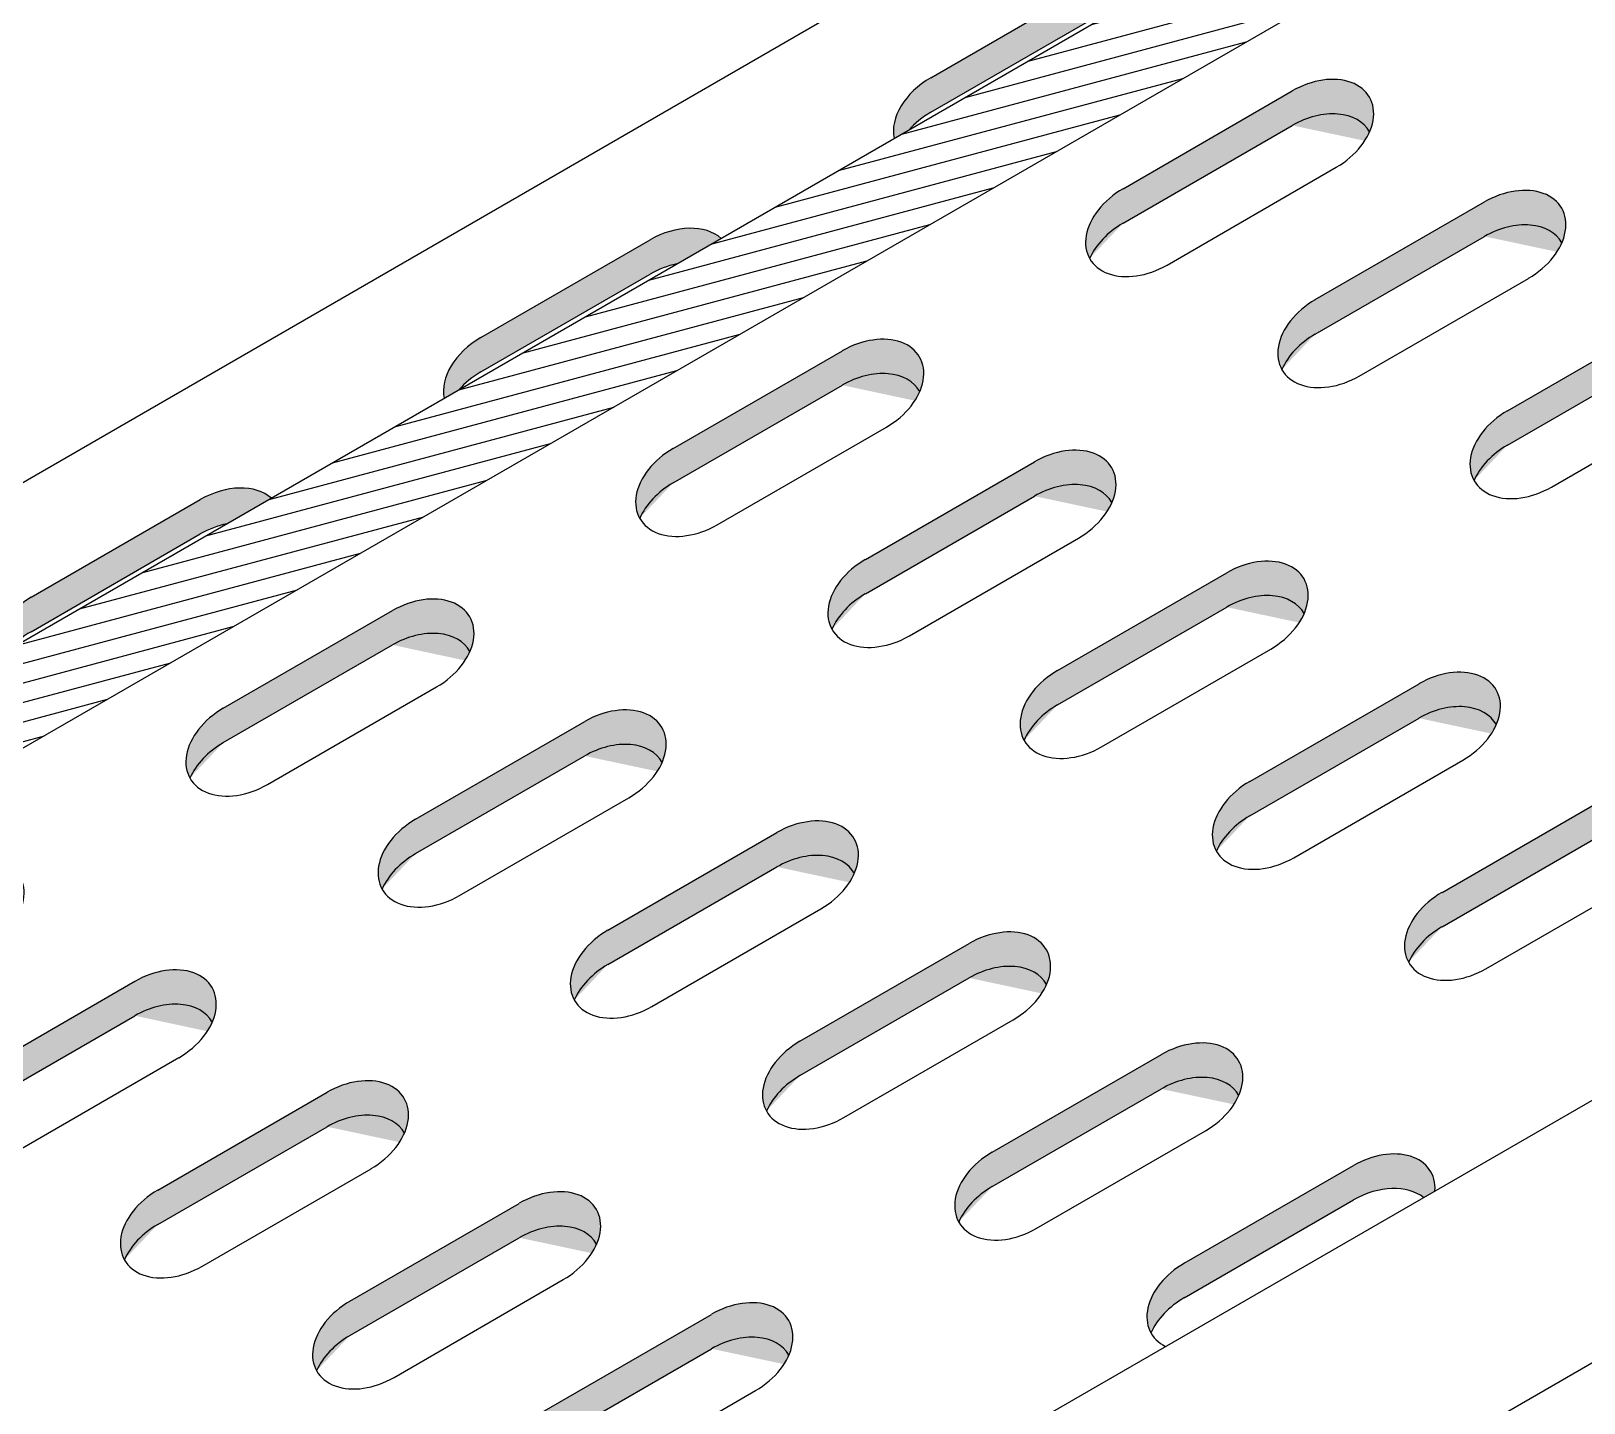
# Model space of a CAD drawing. Header units: millimetres. Extents: x 73539 to 164333, y 19300 to 40000.
# Drawn here: x 121298 to 122602, y 31102 to 32254 of the extents above; entities that cross this region are included whole.
import ezdxf

# ---------------------------------------------------------------- set-up
doc = ezdxf.new("R2010")
doc.units = ezdxf.units.MM

msp = doc.modelspace()

# ---------------------------------------------------------------- hatches: boundary and pattern name
h = msp.add_hatch()
h.set_pattern_fill('ANSI31', color=250, scale=5, angle=330, style=0)
h.set_pattern_definition([(15, (61424.906, -1722.277), (-4.1087523, 15.3340725), [])])
edge = h.paths.add_edge_path()
edge.add_ellipse((127837.2, 35476.5), major_axis=(-19.4, 33.6), ratio=0.56561, start_angle=180, end_angle=360)
edge.add_line((127817.9, 35510), (118959.2, 30395.5))
edge.add_ellipse((118966.4, 30354.9), major_axis=(-23, 39.9), ratio=0.56561, start_angle=212.6369, end_angle=327.3631, ccw=False)
edge.add_line((119000.8, 30330), (127856.6, 35442.9))
h = msp.add_hatch(color=250)
h.dxf.hatch_style = 1
h.paths.add_polyline_path([(122217.6, 32276.7), (122254.9, 32298.3), (122254.7, 32298.4), (122253.7, 32299.3), (122252.6, 32300.1), (122251.4, 32300.9), (122250.2, 32301.7), (122248.9, 32302.4), (122247.6, 32303), (122246.3, 32303.6), (122244.9, 32304.2), (122243.4, 32304.7), (122242, 32305.1), (122240.4, 32305.5), (122238.9, 32305.9), (122237.3, 32306.2), (122235.7, 32306.4), (122234.1, 32306.6), (122232.4, 32306.7), (122230.7, 32306.8), (122229, 32306.8), (122227.2, 32306.8), (122225.5, 32306.7), (122223.7, 32306.5), (122221.9, 32306.3), (122220.1, 32306.1), (122218.3, 32305.7), (122216.5, 32305.4), (122214.7, 32305), (122212.9, 32304.5), (122211.1, 32304), (122209.3, 32303.4), (122207.5, 32302.8), (122205.7, 32302.1), (122203.9, 32301.4), (122202.1, 32300.6), (122200.4, 32299.8), (122198.6, 32298.9), (122196.9, 32298), (122195.2, 32297.1), (122053.1, 32215), (122052, 32214.4), (122050.9, 32213.7), (122049.8, 32213), (122048.7, 32212.3), (122047.6, 32211.5), (122046.5, 32210.8), (122045.5, 32210), (122044.5, 32209.2), (122043.4, 32208.4), (122042.4, 32207.6), (122041.5, 32206.8), (122040.5, 32205.9), (122039.6, 32205), (122038.6, 32204.2), (122037.7, 32203.3), (122036.8, 32202.4), (122036, 32201.5), (122035.1, 32200.6), (122034.3, 32199.6), (122033.5, 32198.7), (122032.7, 32197.7), (122032, 32196.8), (122031.2, 32195.8), (122030.5, 32194.8), (122029.9, 32193.9), (122029.2, 32192.9), (122028.6, 32191.9), (122028, 32190.9), (122027.4, 32189.9), (122026.8, 32188.9), (122026.3, 32187.8), (122025.8, 32186.8), (122025.3, 32185.8), (122024.9, 32184.8), (122024.5, 32183.8), (122024.1, 32182.8), (122023.7, 32181.7), (122023.4, 32180.7), (122023.1, 32179.7), (122022.8, 32178.7), (122022.6, 32177.7), (122022.3, 32176.7), (122022.2, 32175.7), (122022, 32174.6), (122021.9, 32173.7), (122021.8, 32172.7), (122021.7, 32171.7), (122021.7, 32170.7), (122021.7, 32169.7), (122021.7, 32168.8), (122021.7, 32167.8), (122021.8, 32166.9), (122021.9, 32165.9), (122022.1, 32165), (122022.2, 32164.1), (122022.3, 32164), (122034.6, 32171.1), (122034.8, 32171.4), (122035.3, 32171.9), (122035.7, 32172.4), (122036.2, 32172.8), (122036.6, 32173.3), (122037.1, 32173.8), (122037.6, 32174.3), (122038, 32174.7), (122038.5, 32175.2), (122039, 32175.6), (122039.5, 32176.1), (122040, 32176.6), (122040.5, 32177), (122041, 32177.4), (122041.5, 32177.9), (122042, 32178.3), (122042.5, 32178.8), (122043, 32179.2), (122043.5, 32179.6), (122044.1, 32180), (122044.6, 32180.5), (122045.2, 32180.9), (122045.7, 32181.3), (122046.2, 32181.7), (122046.8, 32182.1), (122047.4, 32182.5), (122047.9, 32182.9), (122048.5, 32183.2), (122049.1, 32183.6), (122049.6, 32184), (122050.2, 32184.4), (122050.8, 32184.7), (122051.4, 32185.1), (122051.9, 32185.5), (122052.5, 32185.8), (122053.1, 32186.2), (122195.2, 32268.2), (122196.4, 32268.8), (122197.5, 32269.5), (122198.7, 32270.1), (122199.9, 32270.7), (122201.1, 32271.2), (122202.3, 32271.8), (122203.5, 32272.3), (122204.7, 32272.8), (122205.9, 32273.3), (122207.1, 32273.8), (122208.3, 32274.2), (122209.6, 32274.6), (122210.8, 32275), (122212, 32275.4), (122213.2, 32275.7), (122214.5, 32276), (122215.7, 32276.3), (122216.9, 32276.6)])
h = msp.add_hatch(color=250)
h.dxf.hatch_style = 1
edge = h.paths.add_edge_path()
edge.add_ellipse((122375.1, 32143), major_axis=(-46.4, -26.8), ratio=0.689985, start_angle=179.6182, end_angle=270, ccw=False)
edge.add_ellipse((122375.1, 32171.9), major_axis=(-46.4, -26.8), ratio=0.689985, start_angle=136.9407, end_angle=270)
edge.add_line((122356.6, 32203.9), (122214.5, 32121.8))
edge.add_ellipse((122233, 32089.8), major_axis=(-46.4, -26.8), ratio=0.689985, start_angle=270, end_angle=359.6182)
edge.add_ellipse((122233, 32060.9), major_axis=(-46.4, -26.8), ratio=0.689985, start_angle=270, end_angle=316.9407, ccw=False)
edge.add_line((122214.5, 32093), (122356.6, 32175))
h = msp.add_hatch(color=250)
h.dxf.hatch_style = 1
edge = h.paths.add_edge_path()
edge.add_ellipse((122536.5, 32049.8), major_axis=(-46.4, -26.8), ratio=0.689985, start_angle=179.6182, end_angle=270, ccw=False)
edge.add_ellipse((122536.5, 32078.7), major_axis=(-46.4, -26.8), ratio=0.689985, start_angle=136.9407, end_angle=270)
edge.add_line((122518, 32110.7), (122375.9, 32028.7))
edge.add_ellipse((122394.4, 31996.6), major_axis=(-46.4, -26.8), ratio=0.689985, start_angle=270, end_angle=359.6182)
edge.add_ellipse((122394.4, 31967.8), major_axis=(-46.4, -26.8), ratio=0.689985, start_angle=270, end_angle=316.9407, ccw=False)
edge.add_line((122375.9, 31999.8), (122518, 32081.8))
h = msp.add_hatch(color=250)
h.dxf.hatch_style = 1
h.paths.add_polyline_path([(121839.8, 32058.6), (121877.1, 32080.2), (121877, 32080.3), (121875.9, 32081.2), (121874.8, 32082), (121873.6, 32082.8), (121872.4, 32083.6), (121871.2, 32084.3), (121869.8, 32084.9), (121868.5, 32085.5), (121867.1, 32086.1), (121865.7, 32086.6), (121864.2, 32087), (121862.7, 32087.4), (121861.1, 32087.8), (121859.5, 32088.1), (121857.9, 32088.3), (121856.3, 32088.5), (121854.6, 32088.6), (121852.9, 32088.7), (121851.2, 32088.7), (121849.5, 32088.6), (121847.7, 32088.6), (121845.9, 32088.4), (121844.2, 32088.2), (121842.4, 32087.9), (121840.6, 32087.6), (121838.8, 32087.3), (121836.9, 32086.8), (121835.1, 32086.4), (121833.3, 32085.9), (121831.5, 32085.3), (121829.7, 32084.7), (121827.9, 32084), (121826.1, 32083.3), (121824.4, 32082.5), (121822.6, 32081.7), (121820.9, 32080.8), (121819.1, 32079.9), (121817.5, 32079), (121675.4, 31996.9), (121674.2, 31996.2), (121673.1, 31995.6), (121672, 31994.9), (121670.9, 31994.1), (121669.8, 31993.4), (121668.8, 31992.7), (121667.7, 31991.9), (121666.7, 31991.1), (121665.7, 31990.3), (121664.7, 31989.5), (121663.7, 31988.6), (121662.7, 31987.8), (121661.8, 31986.9), (121660.9, 31986.1), (121659.9, 31985.2), (121659.1, 31984.3), (121658.2, 31983.4), (121657.4, 31982.5), (121656.5, 31981.5), (121655.7, 31980.6), (121654.9, 31979.6), (121654.2, 31978.7), (121653.5, 31977.7), (121652.8, 31976.7), (121652.1, 31975.7), (121651.4, 31974.8), (121650.8, 31973.8), (121650.2, 31972.8), (121649.6, 31971.8), (121649, 31970.8), (121648.5, 31969.7), (121648, 31968.7), (121647.5, 31967.7), (121647.1, 31966.7), (121646.7, 31965.7), (121646.3, 31964.6), (121645.9, 31963.6), (121645.6, 31962.6), (121645.3, 31961.6), (121645, 31960.6), (121644.8, 31959.6), (121644.6, 31958.5), (121644.4, 31957.5), (121644.2, 31956.5), (121644.1, 31955.5), (121644, 31954.6), (121643.9, 31953.6), (121643.9, 31952.6), (121643.9, 31951.6), (121643.9, 31950.7), (121644, 31949.7), (121644, 31948.8), (121644.2, 31947.8), (121644.3, 31946.9), (121644.5, 31946), (121644.5, 31945.9), (121656.8, 31953), (121657.1, 31953.3), (121657.5, 31953.8), (121658, 31954.2), (121658.4, 31954.7), (121658.9, 31955.2), (121659.3, 31955.7), (121659.8, 31956.1), (121660.2, 31956.6), (121660.7, 31957.1), (121661.2, 31957.5), (121661.7, 31958), (121662.2, 31958.4), (121662.7, 31958.9), (121663.2, 31959.3), (121663.7, 31959.8), (121664.2, 31960.2), (121664.7, 31960.6), (121665.2, 31961.1), (121665.8, 31961.5), (121666.3, 31961.9), (121666.8, 31962.3), (121667.4, 31962.8), (121667.9, 31963.2), (121668.5, 31963.6), (121669, 31964), (121669.6, 31964.4), (121670.1, 31964.8), (121670.7, 31965.1), (121671.3, 31965.5), (121671.8, 31965.9), (121672.4, 31966.3), (121673, 31966.6), (121673.6, 31967), (121674.2, 31967.3), (121674.8, 31967.7), (121675.4, 31968), (121817.5, 32050.1), (121818.6, 32050.7), (121819.8, 32051.4), (121820.9, 32052), (121822.1, 32052.6), (121823.3, 32053.1), (121824.5, 32053.7), (121825.7, 32054.2), (121826.9, 32054.7), (121828.1, 32055.2), (121829.3, 32055.7), (121830.6, 32056.1), (121831.8, 32056.5), (121833, 32056.9), (121834.2, 32057.3), (121835.5, 32057.6), (121836.7, 32057.9), (121837.9, 32058.2), (121839.2, 32058.5)])
h = msp.add_hatch(color=250)
h.dxf.hatch_style = 1
edge = h.paths.add_edge_path()
edge.add_ellipse((122697.9, 31956.6), major_axis=(-46.4, -26.8), ratio=0.689985, start_angle=179.6182, end_angle=270, ccw=False)
edge.add_ellipse((122697.9, 31985.5), major_axis=(-46.4, -26.8), ratio=0.689985, start_angle=136.9407, end_angle=270)
edge.add_line((122679.4, 32017.5), (122537.3, 31935.5))
edge.add_ellipse((122555.8, 31903.4), major_axis=(-46.4, -26.8), ratio=0.689985, start_angle=270, end_angle=359.6182)
edge.add_ellipse((122555.8, 31874.6), major_axis=(-46.4, -26.8), ratio=0.689985, start_angle=270, end_angle=316.9407, ccw=False)
edge.add_line((122537.3, 31906.6), (122679.4, 31988.6))
h = msp.add_hatch(color=250)
h.dxf.hatch_style = 1
edge = h.paths.add_edge_path()
edge.add_ellipse((121997.3, 31924.9), major_axis=(-46.4, -26.8), ratio=0.689985, start_angle=179.6182, end_angle=270, ccw=False)
edge.add_ellipse((121997.3, 31953.7), major_axis=(-46.4, -26.8), ratio=0.689985, start_angle=136.9407, end_angle=270)
edge.add_line((121978.9, 31985.8), (121836.8, 31903.7))
edge.add_ellipse((121855.2, 31871.7), major_axis=(-46.4, -26.8), ratio=0.689985, start_angle=270, end_angle=359.6182)
edge.add_ellipse((121855.2, 31842.8), major_axis=(-46.4, -26.8), ratio=0.689985, start_angle=270, end_angle=316.9407, ccw=False)
edge.add_line((121836.8, 31874.9), (121978.9, 31956.9))
h = msp.add_hatch(color=250)
h.dxf.hatch_style = 1
edge = h.paths.add_edge_path()
edge.add_ellipse((122158.7, 31831.7), major_axis=(-46.4, -26.8), ratio=0.689985, start_angle=179.6182, end_angle=270, ccw=False)
edge.add_ellipse((122158.7, 31860.6), major_axis=(-46.4, -26.8), ratio=0.689985, start_angle=136.9407, end_angle=270)
edge.add_line((122140.3, 31892.6), (121998.2, 31810.5))
edge.add_ellipse((122016.6, 31778.5), major_axis=(-46.4, -26.8), ratio=0.689985, start_angle=270, end_angle=359.6182)
edge.add_ellipse((122016.6, 31749.7), major_axis=(-46.4, -26.8), ratio=0.689985, start_angle=270, end_angle=316.9407, ccw=False)
edge.add_line((121998.2, 31781.7), (122140.3, 31863.7))
h = msp.add_hatch(color=250)
h.dxf.hatch_style = 1
h.paths.add_polyline_path([(121462, 31840.5), (121499.3, 31862), (121499.2, 31862.2), (121498.1, 31863.1), (121497, 31863.9), (121495.9, 31864.7), (121494.6, 31865.5), (121493.4, 31866.2), (121492.1, 31866.8), (121490.7, 31867.4), (121489.3, 31868), (121487.9, 31868.5), (121486.4, 31868.9), (121484.9, 31869.3), (121483.3, 31869.7), (121481.8, 31869.9), (121480.1, 31870.2), (121478.5, 31870.4), (121476.8, 31870.5), (121475.1, 31870.6), (121473.4, 31870.6), (121471.7, 31870.5), (121469.9, 31870.4), (121468.2, 31870.3), (121466.4, 31870.1), (121464.6, 31869.8), (121462.8, 31869.5), (121461, 31869.2), (121459.2, 31868.7), (121457.4, 31868.3), (121455.5, 31867.7), (121453.7, 31867.2), (121451.9, 31866.6), (121450.1, 31865.9), (121448.4, 31865.2), (121446.6, 31864.4), (121444.8, 31863.6), (121443.1, 31862.7), (121441.4, 31861.8), (121439.7, 31860.8), (121297.6, 31778.8), (121296.5, 31778.1), (121295.3, 31777.5), (121294.2, 31776.8), (121293.1, 31776), (121292.1, 31775.3), (121291, 31774.5), (121289.9, 31773.8), (121288.9, 31773), (121287.9, 31772.2), (121286.9, 31771.4), (121285.9, 31770.5), (121285, 31769.7), (121284, 31768.8), (121283.1, 31768), (121282.2, 31767.1), (121281.3, 31766.2), (121280.4, 31765.3), (121279.6, 31764.3), (121278.8, 31763.4), (121278, 31762.5), (121277.2, 31761.5), (121276.4, 31760.6), (121275.7, 31759.6), (121275, 31758.6), (121274.3, 31757.6), (121273.6, 31756.7), (121273, 31755.7), (121272.4, 31754.7), (121271.8, 31753.7), (121271.3, 31752.6), (121270.7, 31751.6), (121270.2, 31750.6), (121269.8, 31749.6), (121269.3, 31748.6), (121268.9, 31747.6), (121268.5, 31746.5), (121268.2, 31745.5), (121267.8, 31744.5), (121267.5, 31743.5), (121267.3, 31742.5), (121267, 31741.5), (121266.8, 31740.4), (121266.6, 31739.4), (121266.4, 31738.4), (121266.3, 31737.4), (121266.2, 31736.4), (121266.2, 31735.5), (121266.1, 31734.5), (121266.1, 31733.5), (121266.1, 31732.5), (121266.2, 31731.6), (121266.3, 31730.6), (121266.4, 31729.7), (121266.5, 31728.8), (121266.7, 31727.9), (121266.7, 31727.7), (121279, 31734.8), (121279.3, 31735.2), (121279.7, 31735.7), (121280.2, 31736.1), (121280.6, 31736.6), (121281.1, 31737.1), (121281.5, 31737.6), (121282, 31738), (121282.5, 31738.5), (121283, 31739), (121283.4, 31739.4), (121283.9, 31739.9), (121284.4, 31740.3), (121284.9, 31740.8), (121285.4, 31741.2), (121285.9, 31741.7), (121286.4, 31742.1), (121286.9, 31742.5), (121287.5, 31743), (121288, 31743.4), (121288.5, 31743.8), (121289.1, 31744.2), (121289.6, 31744.6), (121290.1, 31745.1), (121290.7, 31745.5), (121291.2, 31745.9), (121291.8, 31746.3), (121292.4, 31746.6), (121292.9, 31747), (121293.5, 31747.4), (121294.1, 31747.8), (121294.6, 31748.2), (121295.2, 31748.5), (121295.8, 31748.9), (121296.4, 31749.2), (121297, 31749.6), (121297.6, 31749.9), (121439.7, 31832), (121440.8, 31832.6), (121442, 31833.3), (121443.2, 31833.9), (121444.3, 31834.5), (121445.5, 31835), (121446.7, 31835.6), (121447.9, 31836.1), (121449.1, 31836.6), (121450.3, 31837.1), (121451.6, 31837.5), (121452.8, 31838), (121454, 31838.4), (121455.2, 31838.8), (121456.5, 31839.2), (121457.7, 31839.5), (121458.9, 31839.8), (121460.2, 31840.1), (121461.4, 31840.4)])
h = msp.add_hatch(color=250)
h.dxf.hatch_style = 1
edge = h.paths.add_edge_path()
edge.add_ellipse((122320.1, 31738.5), major_axis=(-46.4, -26.8), ratio=0.689985, start_angle=179.6182, end_angle=270, ccw=False)
edge.add_ellipse((122320.1, 31767.4), major_axis=(-46.4, -26.8), ratio=0.689985, start_angle=136.9407, end_angle=270)
edge.add_line((122301.7, 31799.4), (122159.6, 31717.4))
edge.add_ellipse((122178, 31685.3), major_axis=(-46.4, -26.8), ratio=0.689985, start_angle=270, end_angle=359.6182)
edge.add_ellipse((122178, 31656.5), major_axis=(-46.4, -26.8), ratio=0.689985, start_angle=270, end_angle=316.9407, ccw=False)
edge.add_line((122159.6, 31688.5), (122301.7, 31770.5))
h = msp.add_hatch(color=250)
h.dxf.hatch_style = 1
edge = h.paths.add_edge_path()
edge.add_ellipse((121619.6, 31706.8), major_axis=(-46.4, -26.8), ratio=0.689985, start_angle=179.6182, end_angle=270, ccw=False)
edge.add_ellipse((121619.6, 31735.6), major_axis=(-46.4, -26.8), ratio=0.689985, start_angle=136.9407, end_angle=270)
edge.add_line((121601.1, 31767.7), (121459, 31685.6))
edge.add_ellipse((121477.5, 31653.6), major_axis=(-46.4, -26.8), ratio=0.689985, start_angle=270, end_angle=359.6182)
edge.add_ellipse((121477.5, 31624.7), major_axis=(-46.4, -26.8), ratio=0.689985, start_angle=270, end_angle=316.9407, ccw=False)
edge.add_line((121459, 31656.8), (121601.1, 31738.8))
h = msp.add_hatch(color=250)
h.dxf.hatch_style = 1
edge = h.paths.add_edge_path()
edge.add_ellipse((122481.5, 31645.3), major_axis=(-46.4, -26.8), ratio=0.689985, start_angle=179.6182, end_angle=270, ccw=False)
edge.add_ellipse((122481.5, 31674.2), major_axis=(-46.4, -26.8), ratio=0.689985, start_angle=136.9407, end_angle=270)
edge.add_line((122463.1, 31706.2), (122321, 31624.2))
edge.add_ellipse((122339.4, 31592.2), major_axis=(-46.4, -26.8), ratio=0.689985, start_angle=270, end_angle=359.6182)
edge.add_ellipse((122339.4, 31563.3), major_axis=(-46.4, -26.8), ratio=0.689985, start_angle=270, end_angle=316.9407, ccw=False)
edge.add_line((122321, 31595.3), (122463.1, 31677.3))
h = msp.add_hatch(color=250)
h.dxf.hatch_style = 1
edge = h.paths.add_edge_path()
edge.add_ellipse((121781, 31613.6), major_axis=(-46.4, -26.8), ratio=0.689985, start_angle=179.6182, end_angle=270, ccw=False)
edge.add_ellipse((121781, 31642.5), major_axis=(-46.4, -26.8), ratio=0.689985, start_angle=136.9407, end_angle=270)
edge.add_line((121762.5, 31674.5), (121620.4, 31592.4))
edge.add_ellipse((121638.9, 31560.4), major_axis=(-46.4, -26.8), ratio=0.689985, start_angle=270, end_angle=359.6182)
edge.add_ellipse((121638.9, 31531.5), major_axis=(-46.4, -26.8), ratio=0.689985, start_angle=270, end_angle=316.9407, ccw=False)
edge.add_line((121620.4, 31563.6), (121762.5, 31645.6))
h = msp.add_hatch(color=250)
h.dxf.hatch_style = 1
edge = h.paths.add_edge_path()
edge.add_ellipse((122642.9, 31552.1), major_axis=(-46.4, -26.8), ratio=0.689985, start_angle=179.6182, end_angle=270, ccw=False)
edge.add_ellipse((122642.9, 31581), major_axis=(-46.4, -26.8), ratio=0.689985, start_angle=136.9407, end_angle=270)
edge.add_line((122624.5, 31613), (122482.4, 31531))
edge.add_ellipse((122500.8, 31499), major_axis=(-46.4, -26.8), ratio=0.689985, start_angle=270, end_angle=359.6182)
edge.add_ellipse((122500.8, 31470.1), major_axis=(-46.4, -26.8), ratio=0.689985, start_angle=270, end_angle=316.9407, ccw=False)
edge.add_line((122482.4, 31502.1), (122624.5, 31584.2))
h = msp.add_hatch(color=250)
h.dxf.hatch_style = 1
edge = h.paths.add_edge_path()
edge.add_ellipse((121942.4, 31520.4), major_axis=(-46.4, -26.8), ratio=0.689985, start_angle=179.6182, end_angle=270, ccw=False)
edge.add_ellipse((121942.4, 31549.3), major_axis=(-46.4, -26.8), ratio=0.689985, start_angle=136.9407, end_angle=270)
edge.add_line((121923.9, 31581.3), (121781.8, 31499.3))
edge.add_ellipse((121800.3, 31467.2), major_axis=(-46.4, -26.8), ratio=0.689985, start_angle=270, end_angle=359.6182)
edge.add_ellipse((121800.3, 31438.4), major_axis=(-46.4, -26.8), ratio=0.689985, start_angle=270, end_angle=316.9407, ccw=False)
edge.add_line((121781.8, 31470.4), (121923.9, 31552.4))
h = msp.add_hatch(color=250)
h.dxf.hatch_style = 1
edge = h.paths.add_edge_path()
edge.add_ellipse((122103.8, 31427.2), major_axis=(-46.4, -26.8), ratio=0.689985, start_angle=179.6182, end_angle=270, ccw=False)
edge.add_ellipse((122103.8, 31456.1), major_axis=(-46.4, -26.8), ratio=0.689985, start_angle=136.9407, end_angle=270)
edge.add_line((122085.3, 31488.1), (121943.2, 31406.1))
edge.add_ellipse((121961.7, 31374), major_axis=(-46.4, -26.8), ratio=0.689985, start_angle=270, end_angle=359.6182)
edge.add_ellipse((121961.7, 31345.2), major_axis=(-46.4, -26.8), ratio=0.689985, start_angle=270, end_angle=316.9407, ccw=False)
edge.add_line((121943.2, 31377.2), (122085.3, 31459.2))
h = msp.add_hatch(color=250)
h.dxf.hatch_style = 1
edge = h.paths.add_edge_path()
edge.add_ellipse((121403.2, 31395.5), major_axis=(-46.4, -26.8), ratio=0.689985, start_angle=179.6182, end_angle=270, ccw=False)
edge.add_ellipse((121403.2, 31424.3), major_axis=(-46.4, -26.8), ratio=0.689985, start_angle=136.9407, end_angle=270)
edge.add_line((121384.7, 31456.4), (121242.6, 31374.3))
edge.add_ellipse((121261.1, 31342.3), major_axis=(-46.4, -26.8), ratio=0.689985, start_angle=270, end_angle=359.6182)
edge.add_ellipse((121261.1, 31313.4), major_axis=(-46.4, -26.8), ratio=0.689985, start_angle=270, end_angle=316.9407, ccw=False)
edge.add_line((121242.6, 31345.5), (121384.7, 31427.5))
h = msp.add_hatch(color=250)
h.dxf.hatch_style = 1
edge = h.paths.add_edge_path()
edge.add_ellipse((122265.2, 31334), major_axis=(-46.4, -26.8), ratio=0.689985, start_angle=179.6182, end_angle=270, ccw=False)
edge.add_ellipse((122265.2, 31362.9), major_axis=(-46.4, -26.8), ratio=0.689985, start_angle=136.9407, end_angle=270)
edge.add_line((122246.7, 31394.9), (122104.6, 31312.9))
edge.add_ellipse((122123.1, 31280.9), major_axis=(-46.4, -26.8), ratio=0.689985, start_angle=270, end_angle=359.6182)
edge.add_ellipse((122123.1, 31252), major_axis=(-46.4, -26.8), ratio=0.689985, start_angle=270, end_angle=316.9407, ccw=False)
edge.add_line((122104.6, 31284), (122246.7, 31366.1))
h = msp.add_hatch(color=250)
h.dxf.hatch_style = 1
edge = h.paths.add_edge_path()
edge.add_ellipse((121564.6, 31302.3), major_axis=(-46.4, -26.8), ratio=0.689985, start_angle=179.6182, end_angle=270, ccw=False)
edge.add_ellipse((121564.6, 31331.2), major_axis=(-46.4, -26.8), ratio=0.689985, start_angle=136.9407, end_angle=270)
edge.add_line((121546.1, 31363.2), (121404, 31281.1))
edge.add_ellipse((121422.5, 31249.1), major_axis=(-46.4, -26.8), ratio=0.689985, start_angle=270, end_angle=359.6182)
edge.add_ellipse((121422.5, 31220.3), major_axis=(-46.4, -26.8), ratio=0.689985, start_angle=270, end_angle=316.9407, ccw=False)
edge.add_line((121404, 31252.3), (121546.1, 31334.3))
h = msp.add_hatch(color=250)
h.dxf.hatch_style = 1
h.paths.add_polyline_path([(122466.8, 31274.9), (122476.4, 31280.4), (122476.5, 31280.9), (122476.5, 31282.4), (122476.5, 31283.8), (122476.4, 31285.2), (122476.3, 31286.6), (122476.1, 31288), (122475.8, 31289.3), (122475.4, 31290.7), (122475, 31292), (122474.6, 31293.2), (122474, 31294.5), (122473.4, 31295.7), (122472.8, 31296.8), (122472.1, 31298), (122471.3, 31299.1), (122470.4, 31300.1), (122469.6, 31301.2), (122468.6, 31302.1), (122467.6, 31303.1), (122466.5, 31304), (122465.4, 31304.8), (122464.3, 31305.6), (122463, 31306.3), (122461.8, 31307), (122460.5, 31307.7), (122459.1, 31308.3), (122457.7, 31308.9), (122456.3, 31309.4), (122454.8, 31309.8), (122453.3, 31310.2), (122451.7, 31310.5), (122450.2, 31310.8), (122448.5, 31311.1), (122446.9, 31311.3), (122445.2, 31311.4), (122443.5, 31311.5), (122441.8, 31311.5), (122440.1, 31311.4), (122438.3, 31311.3), (122436.6, 31311.2), (122434.8, 31311), (122433, 31310.7), (122431.2, 31310.4), (122429.4, 31310.1), (122427.6, 31309.6), (122425.8, 31309.2), (122423.9, 31308.6), (122422.1, 31308.1), (122420.3, 31307.4), (122418.5, 31306.8), (122416.8, 31306), (122415, 31305.3), (122413.2, 31304.5), (122411.5, 31303.6), (122409.8, 31302.7), (122408.1, 31301.7), (122266, 31219.7), (122264.9, 31219), (122263.7, 31218.4), (122262.6, 31217.6), (122261.5, 31216.9), (122260.5, 31216.2), (122259.4, 31215.4), (122258.3, 31214.7), (122257.3, 31213.9), (122256.3, 31213.1), (122255.3, 31212.3), (122254.3, 31211.4), (122253.4, 31210.6), (122252.4, 31209.7), (122251.5, 31208.9), (122250.6, 31208), (122249.7, 31207.1), (122248.8, 31206.2), (122248, 31205.2), (122247.2, 31204.3), (122246.4, 31203.4), (122245.6, 31202.4), (122244.8, 31201.5), (122244.1, 31200.5), (122243.4, 31199.5), (122242.7, 31198.5), (122242, 31197.5), (122241.4, 31196.5), (122240.8, 31195.6), (122240.2, 31194.5), (122239.7, 31193.5), (122239.1, 31192.5), (122238.6, 31191.5), (122238.2, 31190.5), (122237.7, 31189.5), (122237.3, 31188.5), (122236.9, 31187.4), (122236.6, 31186.4), (122236.2, 31185.4), (122235.9, 31184.4), (122235.7, 31183.4), (122235.4, 31182.3), (122235.2, 31181.3), (122235, 31180.3), (122234.8, 31179.3), (122234.7, 31178.3), (122234.6, 31177.3), (122234.6, 31176.4), (122234.5, 31175.4), (122234.5, 31174.4), (122234.5, 31173.4), (122234.6, 31172.5), (122234.7, 31171.5), (122234.8, 31170.6), (122234.9, 31169.7), (122235.1, 31168.8), (122235.3, 31167.9), (122235.5, 31167), (122235.8, 31166.1), (122236.1, 31165.2), (122236.4, 31164.4), (122236.7, 31163.5), (122237.1, 31162.7), (122237.5, 31161.9), (122237.9, 31161.1), (122238.2, 31161.6), (122238.4, 31162.2), (122238.7, 31162.7), (122238.9, 31163.2), (122239.2, 31163.8), (122239.5, 31164.3), (122239.7, 31164.8), (122240, 31165.3), (122240.3, 31165.9), (122240.6, 31166.4), (122240.9, 31166.9), (122241.3, 31167.4), (122241.6, 31168), (122241.9, 31168.5), (122242.3, 31169), (122242.6, 31169.5), (122243, 31170), (122243.3, 31170.6), (122243.7, 31171.1), (122244.1, 31171.6), (122244.4, 31172.1), (122244.8, 31172.6), (122245.2, 31173.1), (122245.6, 31173.6), (122246, 31174.1), (122246.4, 31174.6), (122246.8, 31175.1), (122247.3, 31175.6), (122247.7, 31176.1), (122248.1, 31176.5), (122248.6, 31177), (122249, 31177.5), (122249.5, 31178), (122249.9, 31178.5), (122250.4, 31178.9), (122250.9, 31179.4), (122251.4, 31179.9), (122251.8, 31180.3), (122252.3, 31180.8), (122252.8, 31181.2), (122253.3, 31181.7), (122253.8, 31182.1), (122254.3, 31182.6), (122254.8, 31183), (122255.3, 31183.4), (122255.9, 31183.9), (122256.4, 31184.3), (122256.9, 31184.7), (122257.5, 31185.1), (122258, 31185.5), (122258.5, 31185.9), (122259.1, 31186.4), (122259.6, 31186.8), (122260.2, 31187.1), (122260.8, 31187.5), (122261.3, 31187.9), (122261.9, 31188.3), (122262.5, 31188.7), (122263, 31189.1), (122263.6, 31189.4), (122264.2, 31189.8), (122264.8, 31190.1), (122265.4, 31190.5), (122266, 31190.8), (122408.1, 31272.9), (122409.2, 31273.5), (122410.4, 31274.2), (122411.6, 31274.8), (122412.7, 31275.4), (122413.9, 31275.9), (122415.1, 31276.5), (122416.3, 31277), (122417.5, 31277.5), (122418.7, 31278), (122420, 31278.4), (122421.2, 31278.9), (122422.4, 31279.3), (122423.6, 31279.7), (122424.9, 31280), (122426.1, 31280.4), (122427.3, 31280.7), (122428.6, 31281), (122429.8, 31281.3), (122431, 31281.5), (122432.2, 31281.7), (122433.5, 31281.9), (122434.7, 31282.1), (122435.9, 31282.3), (122437.1, 31282.4), (122438.3, 31282.5), (122439.5, 31282.5), (122440.7, 31282.6), (122441.9, 31282.6), (122443, 31282.6), (122444.2, 31282.6), (122445.3, 31282.5), (122446.5, 31282.4), (122447.6, 31282.3), (122448.7, 31282.2), (122449.8, 31282), (122450.9, 31281.8), (122451.9, 31281.6), (122453, 31281.4), (122454, 31281.2), (122455.1, 31280.9), (122456.1, 31280.6), (122457, 31280.2), (122458, 31279.9), (122459, 31279.5), (122459.9, 31279.1), (122460.8, 31278.7), (122461.7, 31278.2), (122462.5, 31277.8), (122463.4, 31277.3), (122464.2, 31276.8), (122465, 31276.2), (122465.8, 31275.7), (122466.5, 31275.1)])
h = msp.add_hatch(color=250)
h.dxf.hatch_style = 1
edge = h.paths.add_edge_path()
edge.add_ellipse((121726, 31209.1), major_axis=(-46.4, -26.8), ratio=0.689985, start_angle=179.6182, end_angle=270, ccw=False)
edge.add_ellipse((121726, 31238), major_axis=(-46.4, -26.8), ratio=0.689985, start_angle=136.9407, end_angle=270)
edge.add_line((121707.5, 31270), (121565.4, 31188))
edge.add_ellipse((121583.9, 31155.9), major_axis=(-46.4, -26.8), ratio=0.689985, start_angle=270, end_angle=359.6182)
edge.add_ellipse((121583.9, 31127.1), major_axis=(-46.4, -26.8), ratio=0.689985, start_angle=270, end_angle=316.9407, ccw=False)
edge.add_line((121565.4, 31159.1), (121707.5, 31241.1))
h = msp.add_hatch(color=250)
h.dxf.hatch_style = 1
edge = h.paths.add_edge_path()
edge.add_ellipse((121887.4, 31115.9), major_axis=(-46.4, -26.8), ratio=0.689985, start_angle=179.6182, end_angle=270, ccw=False)
edge.add_ellipse((121887.4, 31144.8), major_axis=(-46.4, -26.8), ratio=0.689985, start_angle=136.9407, end_angle=270)
edge.add_line((121868.9, 31176.8), (121726.8, 31094.8))
edge.add_ellipse((121745.3, 31062.8), major_axis=(-46.4, -26.8), ratio=0.689985, start_angle=270, end_angle=359.6182)
edge.add_ellipse((121745.3, 31033.9), major_axis=(-46.4, -26.8), ratio=0.689985, start_angle=270, end_angle=316.9407, ccw=False)
edge.add_line((121726.8, 31065.9), (121868.9, 31147.9))

# ---------------------------------------------------------------- linework, layer by layer
at = {"color": 30}
for p, q in [((127817.9, 35510), (118959.2, 30395.5)), ((127856.6, 35442.9), (118998, 30328.4))]:
    msp.add_line(p, q, dxfattribs=at)
for p, q in [((119055, 30584.6), (126564.8, 34920.4)), ((120854.4, 30344), (128364.3, 34679.8)), ((121045.2, 30233.8), (128555, 34569.6))]:
    msp.add_line(p, q)
at = {"color": 250}
for p, q in [((122053.1, 32215), (122195.2, 32297.1)), ((122053.1, 32186.2), (122195.2, 32268.2)), ((122214.5, 32121.8), (122356.6, 32203.9)), ((122214.5, 32093), (122356.6, 32175)), ((122251.5, 32057.8), (122393.6, 32139.8)), ((122375.9, 32028.7), (122518, 32110.7)), ((121675.4, 31996.9), (121817.5, 32079)), ((122375.9, 31999.8), (122518, 32081.8)), ((121675.4, 31968), (121817.5, 32050.1)), ((122412.9, 31964.6), (122555, 32046.6)), ((122537.3, 31935.5), (122679.4, 32017.5)), ((122537.3, 31906.6), (122679.4, 31988.6)), ((121836.8, 31903.7), (121978.9, 31985.8)), ((121836.8, 31874.9), (121978.9, 31956.9)), ((122574.3, 31871.4), (122716.4, 31953.5)), ((121873.7, 31839.7), (122015.8, 31921.7)), ((121998.2, 31810.5), (122140.3, 31892.6)), ((121297.6, 31778.8), (121439.7, 31860.8)), ((121998.2, 31781.7), (122140.3, 31863.7)), ((121297.6, 31749.9), (121439.7, 31832)), ((122035.1, 31746.5), (122177.2, 31828.5)), ((122159.6, 31717.4), (122301.7, 31799.4)), ((121459, 31685.6), (121601.1, 31767.7)), ((122159.6, 31688.5), (122301.7, 31770.5)), ((121459, 31656.8), (121601.1, 31738.8)), ((122196.5, 31653.3), (122338.6, 31735.4)), ((121496, 31621.6), (121638.1, 31703.6)), ((122321, 31624.2), (122463.1, 31706.2)), ((121620.4, 31592.4), (121762.5, 31674.5)), ((122321, 31595.3), (122463.1, 31677.3)), ((121620.4, 31563.6), (121762.5, 31645.6)), ((122357.9, 31560.1), (122500, 31642.2)), ((121657.4, 31528.4), (121799.5, 31610.4)), ((122482.4, 31531), (122624.5, 31613)), ((122482.4, 31502.1), (122624.5, 31584.2)), ((121781.8, 31499.3), (121923.9, 31581.3)), ((121781.8, 31470.4), (121923.9, 31552.4)), ((122519.3, 31466.9), (122661.4, 31549)), ((121818.8, 31435.2), (121960.9, 31517.2)), ((121943.2, 31406.1), (122085.3, 31488.1)), ((121242.6, 31374.3), (121384.7, 31456.4)), ((121943.2, 31377.2), (122085.3, 31459.2)), ((121242.6, 31345.5), (121384.7, 31427.5)), ((121980.2, 31342), (122122.3, 31424.1)), ((121279.6, 31310.3), (121421.7, 31392.3)), ((122104.6, 31312.9), (122246.7, 31394.9)), ((121404, 31281.1), (121546.1, 31363.2)), ((122104.6, 31284), (122246.7, 31366.1)), ((121404, 31252.3), (121546.1, 31334.3)), ((122141.6, 31248.8), (122283.7, 31330.9)), ((121441, 31217.1), (121583.1, 31299.1)), ((122266, 31219.7), (122408.1, 31301.7)), ((121565.4, 31188), (121707.5, 31270)), ((122266, 31190.8), (122408.1, 31272.9)), ((121565.4, 31159.1), (121707.5, 31241.1)), ((121602.4, 31123.9), (121744.5, 31206)), ((121726.8, 31094.8), (121868.9, 31176.8)), ((121726.8, 31065.9), (121868.9, 31147.9)), ((121763.8, 31030.7), (121905.9, 31112.8))]:
    msp.add_line(p, q, dxfattribs=at)
for centre, start_param, end_param in [((122071.6, 32183), 4.712389, 6.059852), ((122375.1, 32171.9), 1.570796, 4.712389), ((122071.6, 32154.1), 4.712389, 5.168953), ((122375.1, 32143), 3.13493, 4.712389), ((122233, 32089.8), 4.712389, 7.853982), ((122536.5, 32078.7), 1.570796, 4.712389), ((121835.9, 32046.9), 3.364926, 4.712389), ((122233, 32060.9), 4.712389, 5.531659), ((122536.5, 32049.8), 3.13493, 4.712389), ((121835.9, 32018.1), 4.255825, 4.712389), ((122394.4, 31996.6), 4.712389, 7.853982), ((121997.3, 31953.7), 1.570796, 4.712389), ((122394.4, 31967.8), 4.712389, 5.531659), ((121693.8, 31964.9), 4.712389, 6.059852), ((121693.8, 31936), 4.712389, 5.168953), ((121997.3, 31924.9), 3.13493, 4.712389), ((122555.8, 31903.4), 4.712389, 7.853982), ((121855.2, 31871.7), 4.712389, 7.853982), ((122158.7, 31860.6), 1.570796, 4.712389), ((122555.8, 31874.6), 4.712389, 5.531659), ((121458.2, 31828.8), 3.364926, 4.712389), ((121855.2, 31842.8), 4.712389, 5.531659), ((122158.7, 31831.7), 3.13493, 4.712389), ((121458.2, 31800), 4.255825, 4.712389), ((122016.6, 31778.5), 4.712389, 7.853982), ((122320.1, 31767.4), 1.570796, 4.712389), ((121316.1, 31746.8), 4.712389, 6.059852), ((121619.6, 31735.6), 1.570796, 4.712389), ((122016.6, 31749.7), 4.712389, 5.531659), ((122320.1, 31738.5), 3.13493, 4.712389), ((121316.1, 31717.9), 4.712389, 5.168953), ((121619.6, 31706.8), 3.13493, 4.712389), ((122178, 31685.3), 4.712389, 7.853982), ((122481.5, 31674.2), 1.570796, 4.712389), ((121781, 31642.5), 1.570796, 4.712389), ((122178, 31656.5), 4.712389, 5.531659), ((122481.5, 31645.3), 3.13493, 4.712389), ((121477.5, 31653.6), 4.712389, 7.853982), ((121477.5, 31624.7), 4.712389, 5.531659), ((121781, 31613.6), 3.13493, 4.712389), ((122339.4, 31592.2), 4.712389, 7.853982), ((121942.4, 31549.3), 1.570796, 4.712389), ((121638.9, 31560.4), 4.712389, 7.853982), ((122339.4, 31563.3), 4.712389, 5.531659), ((121241.8, 31517.5), 1.570796, 4.712389), ((121638.9, 31531.5), 4.712389, 5.531659), ((121942.4, 31520.4), 3.13493, 4.712389), ((122500.8, 31499), 4.712389, 7.853982), ((121800.3, 31467.2), 4.712389, 7.853982), ((122103.8, 31456.1), 1.570796, 4.712389), ((122500.8, 31470.1), 4.712389, 5.531659), ((121403.2, 31424.3), 1.570796, 4.712389), ((121800.3, 31438.4), 4.712389, 5.531659), ((122103.8, 31427.2), 3.13493, 4.712389), ((121403.2, 31395.5), 3.13493, 4.712389), ((121961.7, 31374), 4.712389, 7.853982), ((122265.2, 31362.9), 1.570796, 4.712389), ((121564.6, 31331.2), 1.570796, 4.712389), ((121961.7, 31345.2), 4.712389, 5.531659), ((122265.2, 31334), 3.13493, 4.712389), ((121564.6, 31302.3), 3.13493, 4.712389), ((122123.1, 31280.9), 4.712389, 7.853982), ((122426.6, 31269.7), 2.704283, 4.712389), ((121726, 31238), 1.570796, 4.712389), ((122123.1, 31252), 4.712389, 5.531659), ((122426.6, 31240.8), 3.396946, 4.712389), ((121422.5, 31249.1), 4.712389, 7.853982), ((121422.5, 31220.3), 4.712389, 5.531659), ((121726, 31209.1), 3.13493, 4.712389), ((122284.5, 31187.7), 4.712389, 6.720495), ((121887.4, 31144.8), 1.570796, 4.712389), ((121583.9, 31155.9), 4.712389, 7.853982), ((122284.5, 31158.8), 4.712389, 5.531659), ((121583.9, 31127.1), 4.712389, 5.531659), ((121887.4, 31115.9), 3.13493, 4.712389)]:
    msp.add_ellipse(centre, major_axis=(-46.4, -26.8), ratio=0.689985, start_param=start_param, end_param=end_param, dxfattribs=at)

doc.saveas('drawing.dxf')
